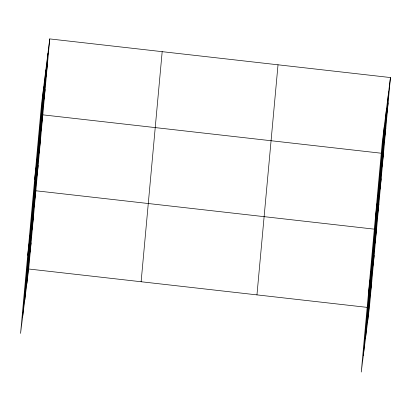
<?xml version="1.0" encoding="UTF-8"?>
<svg xmlns="http://www.w3.org/2000/svg" width="411" height="411" viewBox="0 0 411 411"><rect width="100%" height="100%" fill="white"/><g stroke="black" fill="none" stroke-linecap="round" stroke-linejoin="round"><path stroke-width="0.62" d="M22.636 316.922L43.694 86.844M24.788 299.902L45.847 69.819M26.874 283.374L47.933 53.296M49.752 38.917L41.609 103.367L20.55 333.449L28.693 269L49.752 38.917L390.45 77.551L369.391 307.634L361.248 372.083L382.307 142L390.45 77.551M141.122 281.746L162.181 51.668M256.962 294.882L278.021 64.804M363.339 355.556L384.398 125.478M365.487 338.53L386.546 108.453M367.578 322.008L388.631 91.93M45.616 78.604L47.435 64.229M43.299 103.911L45.118 89.536M34.658 179.294L42.801 114.844L381.593 153.262M38.67 154.531L40.483 140.151M36.353 179.838L38.166 165.463M27.712 255.221L35.849 190.771L374.647 229.189M31.647 231.223L33.466 216.844M29.263 257.301L31.077 242.922M386.319 117.238L388.133 102.863M384.002 142.545L385.816 128.17M375.361 217.928L383.499 153.478M379.368 193.165L381.187 178.785M377.051 218.472L378.87 204.097M368.41 293.855L376.553 229.405M372.351 269.857L374.164 255.478M369.962 295.935L371.78 281.556M28.693 269L367.485 307.413"/></g></svg>
